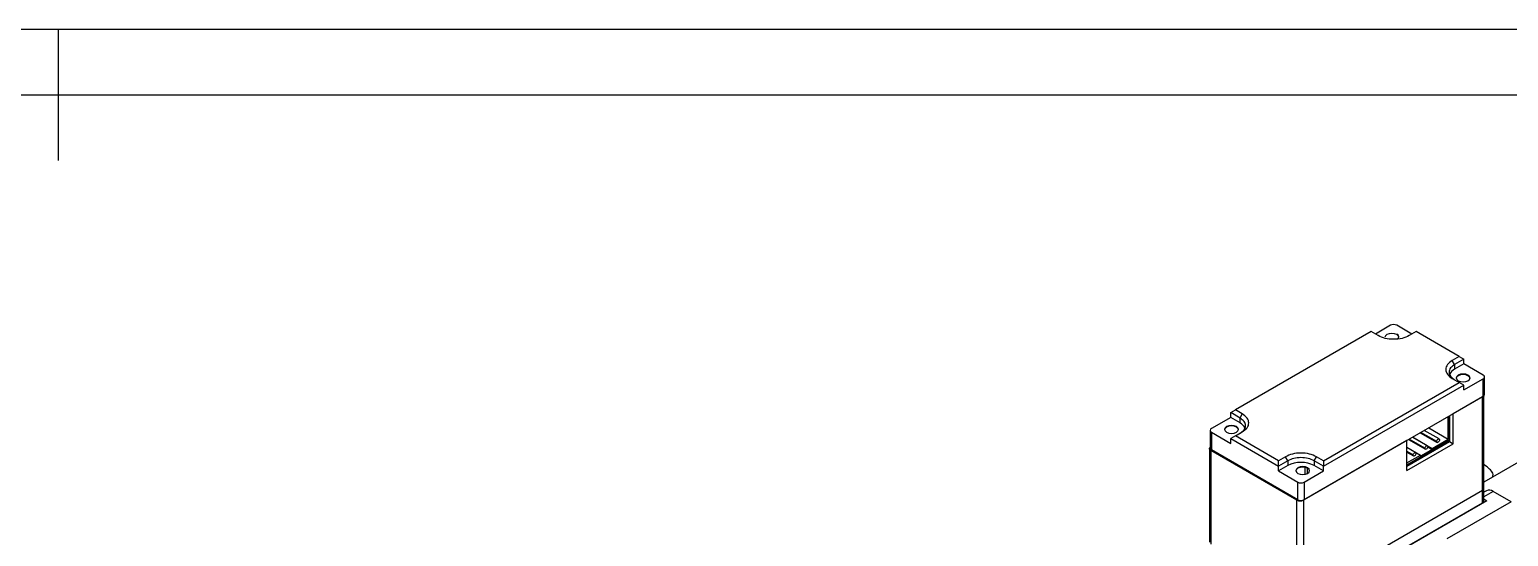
# Model space of a CAD drawing. Header units: millimetres. Extents: x 227 to 1067, y 103 to 697.
# Drawn here: x 642.7 to 868.3, y 619.4 to 696.7 of the extents above; entities that cross this region are included whole.
import ezdxf

# ---------------------------------------------------------------- set-up
doc = ezdxf.new("R2010")
doc.units = ezdxf.units.MM
doc.header["$LTSCALE"] = 2
for name, color, linetype in [('1轮廓实线层', 7, 'Continuous'), ('2细线层', 4, 'Continuous'), ('图框层', 7, 'Continuous')]:
    doc.layers.add(name, color=color, linetype=linetype)

# ---------------------------------------------------------------- blocks, each defined once
blk = doc.blocks.new('ZwmFrameMain_A3^_^无分区图框^_^landscape')
at = {"layer": '1轮廓实线层'}
for p, q in [((185, 292), (185, 282)), ((390, 287), (0, 287))]:
    blk.add_line(p, q, dxfattribs=at)
at = {"layer": '2细线层'}
blk.add_line((395, 292), (-25, 292), dxfattribs=at)

msp = doc.modelspace()

# ---------------------------------------------------------------- linework, layer by layer
at = {"color": 7, "linetype": 'Continuous', "lineweight": 25}
for p, q in [((847.381, 650.657), (826.662, 638.696)), ((848.441, 650.044), (847.381, 650.657)), ((850.315, 651.616), (848.017, 650.289)), ((853.603, 650.289), (851.305, 651.616)), ((854.24, 650.657), (853.179, 650.044)), ((860.816, 646.86), (854.24, 650.657)), ((860.816, 646.86), (859.755, 646.248)), ((860.109, 645.636), (859.755, 646.248)), ((861.523, 646.452), (860.109, 645.636)), ((861.523, 645.717), (860.109, 644.901)), ((860.109, 645.636), (860.109, 644.901)), ((860.816, 646.86), (861.523, 646.452)), ((861.523, 645.717), (861.523, 646.452)), ((864.457, 644.023), (861.523, 645.717)), ((859.755, 643.513), (860.816, 642.901)), ((861.523, 641.758), (864.457, 643.452)), ((862.151, 644.007), (862.151, 643.926)), ((864.457, 640.757), (864.457, 643.452)), ((864.662, 641.043), (864.662, 643.737)), ((864.457, 640.757), (837.163, 625)), ((840.097, 630.94), (860.816, 642.901)), ((840.097, 630.124), (861.523, 642.493)), ((861.523, 642.493), (860.816, 642.901)), ((861.523, 641.758), (861.523, 642.493)), ((864.549, 626.688), (864.549, 640.823)), ((825.955, 638.288), (826.662, 638.696)), ((827.723, 638.084), (826.662, 638.696)), ((864.344, 640.692), (859.887, 638.119)), ((864.344, 626.402), (864.344, 640.692)), ((825.955, 637.553), (823.021, 635.859)), ((827.37, 637.472), (825.955, 638.288)), ((825.955, 637.553), (825.955, 638.288)), ((827.37, 636.737), (825.955, 637.553)), ((827.37, 637.472), (827.723, 638.084)), ((827.37, 636.737), (827.37, 637.472)), ((859.137, 634.265), (859.137, 637.686)), ((859.279, 637.768), (859.279, 634.021)), ((859.314, 637.788), (859.314, 633.877)), ((859.887, 633.546), (859.887, 638.119)), ((822.816, 635.573), (822.816, 632.879)), ((823.021, 635.288), (823.021, 632.593)), ((823.021, 635.288), (825.955, 633.594)), ((826.662, 634.737), (825.955, 634.328)), ((825.955, 634.328), (833.239, 630.124)), ((825.955, 633.594), (825.955, 634.328)), ((826.662, 634.737), (827.723, 635.349)), ((833.239, 630.94), (826.662, 634.737)), ((826.812, 636.161), (826.812, 636.079)), ((852.816, 634.037), (837.05, 624.935)), ((852.816, 629.464), (852.816, 634.037)), ((859.279, 634.021), (852.816, 630.29)), ((853.081, 634.19), (855.644, 632.711)), ((855.944, 633.231), (853.681, 634.536)), ((853.705, 634.55), (856.668, 632.84)), ((854.877, 635.227), (857.439, 633.749)), ((857.739, 634.268), (855.477, 635.573)), ((856.175, 635.976), (859.137, 634.265)), ((856.668, 632.84), (859.137, 634.265)), ((822.703, 632.814), (822.703, 618.524)), ((836.06, 624.935), (822.908, 632.528)), ((822.908, 632.528), (822.908, 618.238)), ((836.173, 625), (823.021, 632.593)), ((852.816, 630.127), (859.314, 633.877)), ((852.816, 629.464), (859.887, 633.546)), ((852.816, 633.01), (854.889, 631.813)), ((854.148, 632.194), (852.816, 632.962)), ((852.816, 632.27), (853.848, 631.674)), ((852.816, 630.616), (854.889, 631.813)), ((856.668, 632.676), (854.889, 631.65)), ((854.889, 631.65), (854.889, 631.813)), ((856.004, 633.06), (856.668, 632.676)), ((856.668, 632.676), (856.668, 632.84)), ((859.314, 633.877), (859.887, 633.546)), ((834.299, 631.553), (833.239, 630.94)), ((833.239, 630.124), (833.239, 630.94)), ((834.653, 630.94), (833.239, 630.124)), ((834.653, 630.206), (833.239, 629.389)), ((833.239, 629.389), (833.239, 630.124)), ((834.653, 630.94), (834.299, 631.553)), ((834.653, 630.94), (834.653, 630.206)), ((837.272, 629.949), (837.272, 628.879)), ((837.685, 629.883), (837.685, 629.802)), ((837.692, 629.03), (837.692, 629.798)), ((838.683, 630.94), (839.037, 631.553)), ((838.683, 630.94), (838.683, 630.206)), ((840.097, 630.124), (838.683, 630.94)), ((840.097, 629.389), (838.683, 630.206)), ((840.097, 630.94), (839.037, 631.553)), ((840.097, 630.94), (840.097, 630.124)), ((840.097, 629.389), (840.097, 630.124)), ((855.001, 631.388), (854.86, 631.469)), ((871.17, 631.507), (864.549, 627.685)), ((864.619, 630.308), (864.549, 630.348)), ((833.239, 629.389), (836.173, 627.695)), ((836.173, 625), (836.173, 627.695)), ((837.163, 627.695), (840.097, 629.389)), ((837.163, 627.695), (837.163, 625)), ((864.344, 626.402), (837.05, 610.646)), ((864.344, 624.524), (864.344, 626.402)), ((864.549, 624.81), (864.549, 626.688)), ((864.968, 626.376), (864.549, 626.134)), ((864.549, 625.137), (865.048, 624.849)), ((868.725, 624.686), (865.968, 626.277)), ((836.06, 610.646), (836.06, 624.935)), ((865.048, 624.849), (836.622, 608.439)), ((837.05, 624.935), (837.05, 610.646)), ((837.05, 608.768), (864.344, 624.524)), ((868.725, 624.686), (858.934, 619.034)), ((864.549, 624.561), (864.549, 624.81))]:
    msp.add_line(p, q, dxfattribs=at)
at = {"color": 8, "linetype": 'Continuous', "lineweight": 25}
for p, q in [((855.582, 632.849), (853.169, 634.241)), ((857.377, 633.886), (854.965, 635.277)), ((853.786, 631.812), (852.816, 632.371)), ((865.968, 626.277), (864.549, 625.458)), ((864.344, 624.443), (864.344, 624.524))]:
    msp.add_line(p, q, dxfattribs=at)
at = {"color": 7, "linetype": 'Continuous', "lineweight": 25, "flags": 128}
for points in [[(851.278, 650.203), (850.937, 650.334), (850.535, 650.38), (850.133, 650.334), (849.793, 650.203), (849.565, 650.006), (849.488, 649.815)], [(851.432, 649.541), (851.505, 649.624), (851.585, 649.856), (851.505, 650.088), (851.278, 650.285)], [(851.583, 649.815), (851.505, 650.006), (851.278, 650.203)], [(862.151, 644.007), (861.811, 644.139), (861.409, 644.185), (861.007, 644.139), (860.666, 644.007), (860.439, 643.811), (860.359, 643.579), (860.439, 643.347), (860.666, 643.15)], [(862.151, 643.926), (861.811, 644.057), (861.409, 644.103), (861.007, 644.057), (860.666, 643.926), (860.439, 643.729), (860.361, 643.538)], [(860.666, 643.15), (861.007, 643.019), (861.409, 642.973), (861.811, 643.019), (862.151, 643.15), (862.379, 643.347), (862.459, 643.579), (862.379, 643.811), (862.151, 644.007)], [(862.456, 643.538), (862.379, 643.729), (862.151, 643.926)], [(826.812, 636.161), (826.471, 636.292), (826.069, 636.338), (825.667, 636.292), (825.327, 636.161), (825.099, 635.964), (825.019, 635.732), (825.099, 635.5), (825.327, 635.304)], [(826.812, 636.079), (826.471, 636.21), (826.069, 636.257), (825.667, 636.21), (825.327, 636.079), (825.099, 635.882), (825.022, 635.691)], [(825.327, 635.304), (825.667, 635.172), (826.069, 635.126), (826.471, 635.172), (826.812, 635.304), (827.039, 635.5), (827.119, 635.732), (827.039, 635.964), (826.812, 636.161)], [(827.117, 635.691), (827.039, 635.882), (826.812, 636.079)], [(857.377, 633.886), (857.393, 633.989), (857.439, 634.095), (857.508, 634.188), (857.589, 634.253), (857.67, 634.282), (857.739, 634.268), (857.785, 634.215), (857.801, 634.131)], [(857.801, 634.131), (857.785, 634.028), (857.739, 633.922), (857.67, 633.829), (857.589, 633.763), (857.508, 633.735), (857.439, 633.749), (857.393, 633.802), (857.377, 633.886)], [(822.908, 632.528), (822.821, 632.589), (822.756, 632.659), (822.716, 632.735), (822.703, 632.814), (822.716, 632.892), (822.756, 632.968), (822.816, 633.034)], [(853.786, 631.812), (853.802, 631.915), (853.848, 632.021), (853.917, 632.114), (853.998, 632.179), (854.079, 632.207), (854.148, 632.194), (854.194, 632.141), (854.21, 632.057)], [(854.21, 632.057), (854.194, 631.954), (854.148, 631.848), (854.079, 631.755), (853.998, 631.689), (853.917, 631.661), (853.848, 631.674), (853.802, 631.727), (853.786, 631.812)], [(855.582, 632.849), (855.598, 632.952), (855.644, 633.058), (855.712, 633.151), (855.794, 633.216), (855.875, 633.244), (855.944, 633.231), (855.99, 633.178), (856.006, 633.094)], [(856.006, 633.094), (855.99, 632.991), (855.944, 632.885), (855.875, 632.792), (855.794, 632.726), (855.712, 632.698), (855.644, 632.711), (855.598, 632.764), (855.582, 632.849)], [(837.685, 629.883), (837.345, 630.015), (836.943, 630.061), (836.541, 630.015), (836.201, 629.883), (835.973, 629.687), (835.893, 629.455), (835.973, 629.223), (836.201, 629.026)], [(837.685, 629.802), (837.345, 629.933), (836.943, 629.979), (836.541, 629.933), (836.201, 629.802), (835.973, 629.605), (835.895, 629.414)], [(836.201, 629.026), (836.541, 628.895), (836.943, 628.849), (837.345, 628.895), (837.685, 629.026), (837.913, 629.223), (837.993, 629.455), (837.913, 629.687), (837.685, 629.883)], [(837.991, 629.414), (837.913, 629.605), (837.685, 629.802)]]:
    msp.add_lwpolyline(points, dxfattribs=at)
at = {"color": 7, "linetype": 'Continuous', "lineweight": 25}
for centre, radius, start, end in [((850.81, 650.661), 1.076, 62.60967, 117.39033), ((860.876, 643.402), 1.684, 117.10781, 155.23989), ((864.349, 643.737), 0.306, 290.78342, 69.21658), ((864.312, 641.078), 0.352, 294.37466, 354.3052), ((826.602, 635.238), 1.684, 24.76017, 62.89219), ((823.129, 635.573), 0.306, 110.78342, 249.21658), ((823.166, 632.914), 0.352, 185.6948, 245.62534), ((836.668, 626.316), 4.381, 62.60967, 117.39033), ((862.444, 626.563), 4.331, 37.87797, 59.85268), ((836.668, 628.65), 1.076, 242.60967, 297.39033), ((865.12, 628.803), 0.853, 336.73488, 29.454), ((836.668, 625.956), 1.076, 242.60967, 297.39033), ((864.199, 626.723), 0.352, 294.37466, 354.3052), ((865.381, 625.446), 1.017, 54.75235, 113.93719), ((836.555, 625.891), 1.076, 242.60967, 297.39033), ((864.199, 624.845), 0.352, 294.37466, 354.3052)]:
    msp.add_arc(centre, radius, start, end, dxfattribs=at)
for points, knots in [([(853.179, 650.044), (852.833, 649.886), (852.141, 649.568), (850.81, 649.433), (849.479, 649.568), (848.787, 649.886), (848.441, 650.044)], [0, 0, 0, 0, 0.2499998, 0.4999998, 0.7499998, 1, 1, 1, 1]), ([(859.755, 646.248), (859.48, 646.048), (858.931, 645.649), (858.695, 644.881), (858.931, 644.112), (859.48, 643.713), (859.755, 643.513)], [0, 0, 0, 0, 0.24999986, 0.49999982, 0.74999986, 1, 1, 1, 1]), ([(827.723, 635.349), (827.998, 635.549), (828.547, 635.948), (828.783, 636.717), (828.547, 637.485), (827.998, 637.884), (827.723, 638.084)], [0, 0, 0, 0, 0.2499999, 0.4999998, 0.7499999, 1, 1, 1, 1]), ([(839.037, 631.553), (838.691, 631.711), (837.999, 632.029), (836.668, 632.164), (835.337, 632.029), (834.645, 631.711), (834.299, 631.553)], [0, 0, 0, 0, 0.2499999, 0.4999998, 0.7499999, 1, 1, 1, 1])]:
    msp.add_open_spline(points, degree=3, knots=knots, dxfattribs=at)
for points in [[(860.109, 645.636), (859.875, 645.466), (859.407, 645.126), (859.207, 644.472), (859.407, 643.819), (859.875, 643.479), (860.109, 643.309)], [(827.37, 635.145), (827.603, 635.315), (828.071, 635.655), (828.271, 636.308), (828.071, 636.962), (827.603, 637.302), (827.37, 637.472)], [(838.683, 630.94), (838.389, 631.075), (837.8, 631.345), (836.668, 631.461), (835.536, 631.345), (834.947, 631.075), (834.653, 630.94)]]:
    msp.add_open_spline(points, degree=3, dxfattribs=at)

# ---------------------------------------------------------------- block references
at = {"layer": '图框层', "xscale": 2, "yscale": 2, "zscale": 2}
msp.add_blockref('ZwmFrameMain_A3^_^无分区图框^_^landscape', (277.065, 112.744), dxfattribs=at)

doc.saveas('drawing.dxf')
